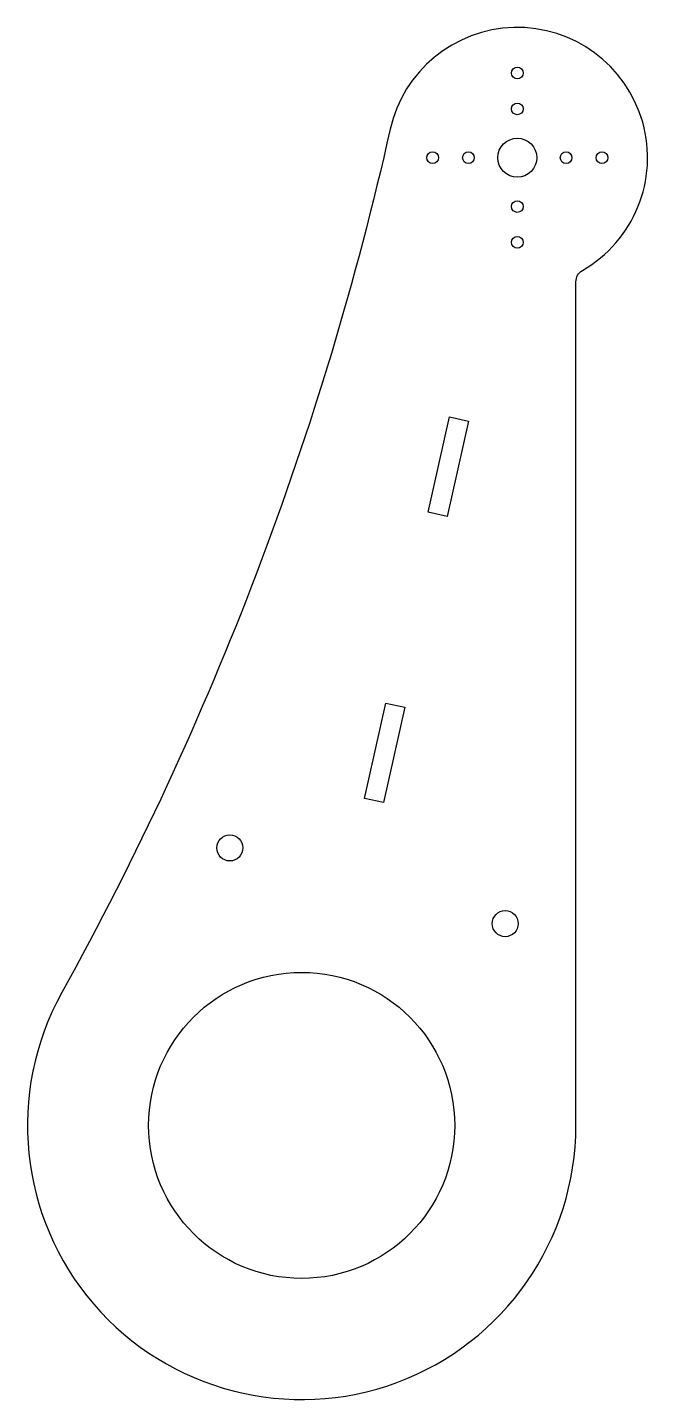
# Model space of a CAD drawing. Header units: millimetres. Extents: x -261 to -166, y -193 to 18.
import ezdxf

# ---------------------------------------------------------------- set-up
doc = ezdxf.new("R2010")
doc.units = ezdxf.units.MM
doc.layers.get('0').update_dxf_attribs({"linetype": 'CONTINUOUS'})

msp = doc.modelspace()

# ---------------------------------------------------------------- linework, layer by layer
msp.add_lwpolyline([(-255.81, -130.56, 1.291231), (-176.88, -150.96), (-176.88, -21.42, -0.267944), (-175.88, -19.69, 1.530086), (-205.39, 2.02, -0.071281)], format="xyb", close=True)
for points in [[(-193.36, -42.83), (-196.62, -57.47), (-199.55, -56.81), (-196.28, -42.17)], [(-206.07, -86.1), (-203.14, -86.75), (-206.4, -101.39), (-209.33, -100.74)]]:
    msp.add_lwpolyline(points, close=True)
for centre, radius in [((-185.88, 10.63), 0.9), ((-185.88, 5.13), 0.9), ((-185.88, -2.37), 3), ((-198.88, -2.37), 0.9), ((-193.38, -2.37), 0.9), ((-178.38, -2.37), 0.9), ((-172.88, -2.37), 0.9), ((-185.88, -9.87), 0.9), ((-185.88, -15.37), 0.9), ((-230.01, -108.35), 2), ((-187.73, -119.98), 2), ((-218.98, -150.96), 23.5)]:
    msp.add_circle(centre, radius)

doc.saveas('drawing.dxf')
